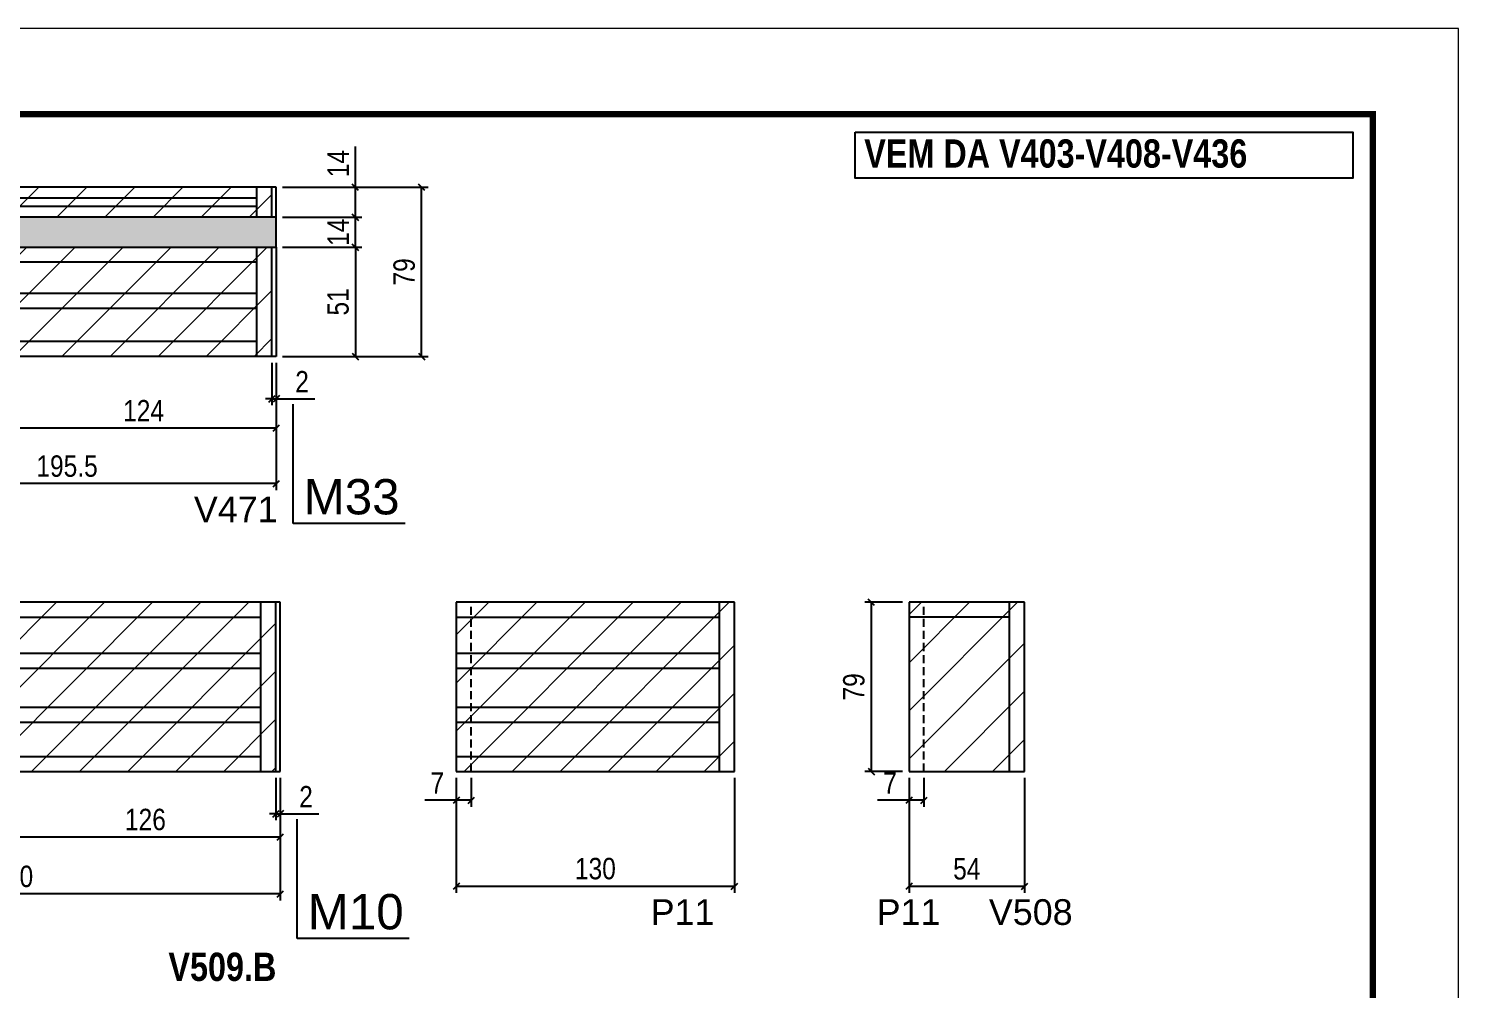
# Model space of a CAD drawing. Extents: x 3309 to 9563, y -2522 to 14608.
# Drawn here: x 5725 to 6393, y 13011 to 13459 of the extents above; entities that cross this region are included whole.
import ezdxf

# ---------------------------------------------------------------- set-up
doc = ezdxf.new("R2010")
doc.units = 0
doc.linetypes.add('DASHED', pattern=[0.75, 0.5, -0.25])
doc.linetypes.add('HIDDEN', pattern=[0.375, 0.25, -0.125])
for name, color, linetype in [('5', 5, 'Continuous'), ('COTA', 241, 'Continuous'), ('NOMENCLATURA', 7, 'Continuous'), ('Painéis', 200, 'Continuous'), ('SARR_2.2x7', 40, 'Continuous'), ('SARR_EDITAR', 141, 'Continuous')]:
    doc.layers.add(name, color=color, linetype=linetype)
for name, color, linetype, lineweight in [('Folhas', 255, 'Continuous', 9), ('Hachura', 251, 'Continuous', 9), ('SARRAFO DE PRESSAO', 251, 'DASHED', 9)]:
    doc.layers.add(name, color=color, linetype=linetype, lineweight=lineweight)
doc.styles.add('COTA TECNICA', font='techl___.ttf', dxfattribs={"height": 10})
doc.styles.get("Standard").update_dxf_attribs({"font": 'arial.ttf'})
doc.styles.add('TECNICA', font='techb___.ttf', dxfattribs={"height": 10})
doc.dimstyles.new('PAINEL', dxfattribs={"dimtxt": 10, "dimasz": 3, "dimexe": 3, "dimexo": 3, "dimgap": 3, "dimtad": 1, "dimdec": 1, "dimzin": 12, "dimdsep": 46, "dimtxsty": 'COTA TECNICA', "dimblk1": 'OBLIQUE', "dimblk2": 'OBLIQUE', "dimsah": 1, "dimcen": 0.9, "dimclrd": 4, "dimclre": 4, "dimclrt": 240, "dimadec": 1, "dimazin": 3, "dimtfac": 1, "dimtdec": 1, "dimtmove": 0, "dimatfit": 3, "dimfxl": 1, "dimtolj": 1, "dimtzin": 12, "dimarcsym": 0})

# ---------------------------------------------------------------- blocks, each defined once
blk = doc.blocks.new('9999999999')
at = {"layer": 'Folhas'}
blk.add_lwpolyline([(98138.98, 34190.21), (99623.98, 34190.21), (99623.98, 35240.21), (98138.98, 35240.21)], close=True, dxfattribs=at)
at = {"layer": 'Folhas', "color": 30, "const_width": 3}
blk.add_lwpolyline([(98213.98, 34230.21), (99583.98, 34230.21), (99583.98, 35200.21), (98213.98, 35200.21)], close=True, dxfattribs=at)
blk = doc.blocks.new('_Oblique')
at = {"color": 0, "linetype": 'ByBlock', "lineweight": -2}
blk.add_line((-0.5, -0.5), (0.5, 0.5), dxfattribs=at)
blk = doc.blocks.new('*D40')
at = {"layer": 'COTA', "color": 4, "lineweight": -2, "transparency": 16777216}
for p, q in [((5644.95, 13303.18), (5644.95, 13243.8)), ((5840.45, 13303.18), (5840.45, 13243.8)), ((5840.45, 13246.8), (5644.95, 13246.8))]:
    blk.add_line(p, q, dxfattribs=at)
at = {"layer": 'Defpoints', "color": 0, "transparency": 16777216}
for p in [(5644.95, 13306.18), (5840.45, 13306.18), (5644.95, 13246.8)]:
    blk.add_point(p, dxfattribs=at)
at = {"layer": 'COTA', "color": 4, "lineweight": -2, "transparency": 16777216, "xscale": 3, "yscale": 3, "zscale": 3, "rotation": 180}
blk.add_blockref('_Oblique', (5644.95, 13246.8), dxfattribs=at)
at = {"layer": 'COTA', "color": 4, "lineweight": -2, "transparency": 16777216, "xscale": 3, "yscale": 3, "zscale": 3}
blk.add_blockref('_Oblique', (5840.45, 13246.8), dxfattribs=at)
at = {"layer": 'COTA', "color": 240, "transparency": 16777216, "insert": (5742.7, 13254.94), "char_height": 10, "attachment_point": 5, "style": 'COTA TECNICA'}
blk.add_mtext('\\A1;195.5', dxfattribs=at)
blk = doc.blocks.new('*D41')
at = {"layer": 'COTA', "color": 4, "lineweight": -2, "transparency": 16777216}
for p, q in [((5843.45, 13357.18), (5880.46, 13357.18)), ((5877.46, 13357.18), (5877.46, 13306.18)), ((5843.45, 13306.18), (5880.46, 13306.18))]:
    blk.add_line(p, q, dxfattribs=at)
at = {"layer": 'Defpoints', "color": 0, "transparency": 16777216}
for p in [(5840.45, 13357.18, 0), (5840.45, 13306.18, 0), (5877.46, 13306.18)]:
    blk.add_point(p, dxfattribs=at)
at = {"layer": 'COTA', "color": 4, "lineweight": -2, "transparency": 16777216, "xscale": 3, "yscale": 3, "zscale": 3}
for p, rotation in [((5877.46, 13357.18), 90), ((5877.46, 13306.18), 270)]:
    blk.add_blockref('_Oblique', p, dxfattribs=dict(at, rotation=rotation))
at = {"layer": 'COTA', "color": 240, "transparency": 16777216, "insert": (5869.35, 13331.68), "char_height": 10, "attachment_point": 5, "rotation": 90, "style": 'COTA TECNICA'}
blk.add_mtext('\\A1;51', dxfattribs=at)
blk = doc.blocks.new('*D42')
at = {"layer": 'COTA', "color": 4, "lineweight": -2, "transparency": 16777216}
for p, q in [((5843.45, 13371.18), (5880.46, 13371.18)), ((5877.46, 13357.18), (5877.46, 13371.18)), ((5843.45, 13357.18), (5880.46, 13357.18))]:
    blk.add_line(p, q, dxfattribs=at)
at = {"layer": 'Defpoints', "color": 0, "transparency": 16777216}
for p in [(5840.45, 13371.18, 0), (5877.46, 13371.18), (5840.45, 13357.18, 0)]:
    blk.add_point(p, dxfattribs=at)
at = {"layer": 'COTA', "color": 4, "lineweight": -2, "transparency": 16777216, "xscale": 3, "yscale": 3, "zscale": 3}
for p, rotation in [((5877.46, 13371.18), 90), ((5877.46, 13357.18), 270)]:
    blk.add_blockref('_Oblique', p, dxfattribs=dict(at, rotation=rotation))
at = {"layer": 'COTA', "color": 240, "transparency": 16777216, "insert": (5869.38, 13364.18), "char_height": 10, "attachment_point": 5, "rotation": 90, "style": 'COTA TECNICA'}
blk.add_mtext('\\A1;14', dxfattribs=at)
blk = doc.blocks.new('*D43')
at = {"layer": 'COTA', "color": 4, "lineweight": -2, "transparency": 16777216}
for p, q in [((5843.45, 13385.18), (5911.37, 13385.18)), ((5908.37, 13306.18), (5908.37, 13385.18)), ((5843.45, 13306.18), (5911.37, 13306.18))]:
    blk.add_line(p, q, dxfattribs=at)
at = {"layer": 'Defpoints', "color": 0, "transparency": 16777216}
for p in [(5840.45, 13385.18, 0), (5908.37, 13385.18), (5840.45, 13306.18, 0)]:
    blk.add_point(p, dxfattribs=at)
at = {"layer": 'COTA', "color": 4, "lineweight": -2, "transparency": 16777216, "xscale": 3, "yscale": 3, "zscale": 3}
for p, rotation in [((5908.37, 13385.18), 90), ((5908.37, 13306.18), 270)]:
    blk.add_blockref('_Oblique', p, dxfattribs=dict(at, rotation=rotation))
at = {"layer": 'COTA', "color": 240, "transparency": 16777216, "insert": (5900.27, 13345.68), "char_height": 10, "attachment_point": 5, "rotation": 90, "style": 'COTA TECNICA'}
blk.add_mtext('\\A1;79', dxfattribs=at)
blk = doc.blocks.new('*D44')
at = {"layer": 'COTA', "color": 4, "lineweight": -2, "transparency": 16777216}
for p, q in [((5877.46, 13385.18), (5877.46, 13404.3)), ((5843.45, 13385.18), (5880.46, 13385.18)), ((5877.46, 13371.18), (5877.46, 13385.18)), ((5843.45, 13371.18), (5880.46, 13371.18))]:
    blk.add_line(p, q, dxfattribs=at)
at = {"layer": 'Defpoints', "color": 0, "transparency": 16777216}
for p in [(5840.45, 13385.18), (5877.46, 13385.18), (5840.45, 13371.18)]:
    blk.add_point(p, dxfattribs=at)
at = {"layer": 'COTA', "color": 4, "lineweight": -2, "transparency": 16777216, "xscale": 3, "yscale": 3, "zscale": 3}
for p, rotation in [((5877.46, 13385.18), 90), ((5877.46, 13371.18), 270)]:
    blk.add_blockref('_Oblique', p, dxfattribs=dict(at, rotation=rotation))
at = {"layer": 'COTA', "color": 240, "transparency": 16777216, "insert": (5869.38, 13396.24), "char_height": 10, "attachment_point": 5, "rotation": 90, "style": 'COTA TECNICA'}
blk.add_mtext('\\A1;14', dxfattribs=at)
blk = doc.blocks.new('*D45')
at = {"layer": 'COTA', "color": 4, "lineweight": -2, "transparency": 16777216}
for p, q in [((5716.45, 13303.18), (5716.45, 13269.79)), ((5840.45, 13303.18), (5840.45, 13269.79)), ((5840.45, 13272.79), (5716.45, 13272.79))]:
    blk.add_line(p, q, dxfattribs=at)
at = {"layer": 'Defpoints', "color": 0, "transparency": 16777216}
for p in [(5716.45, 13306.18), (5840.45, 13306.18), (5716.45, 13272.79)]:
    blk.add_point(p, dxfattribs=at)
at = {"layer": 'COTA', "color": 4, "lineweight": -2, "transparency": 16777216, "xscale": 3, "yscale": 3, "zscale": 3, "rotation": 180}
blk.add_blockref('_Oblique', (5716.45, 13272.79), dxfattribs=at)
at = {"layer": 'COTA', "color": 4, "lineweight": -2, "transparency": 16777216, "xscale": 3, "yscale": 3, "zscale": 3}
blk.add_blockref('_Oblique', (5840.45, 13272.79), dxfattribs=at)
at = {"layer": 'COTA', "color": 240, "transparency": 16777216, "insert": (5778.45, 13280.86), "char_height": 10, "attachment_point": 5, "style": 'COTA TECNICA'}
blk.add_mtext('\\A1;124', dxfattribs=at)
blk = doc.blocks.new('*D47')
at = {"layer": 'COTA', "color": 4, "lineweight": -2, "transparency": 16777216}
for p, q in [((5838.45, 13303.18), (5838.45, 13283.4)), ((5840.45, 13303.18), (5840.45, 13283.4)), ((5838.45, 13286.4), (5835.45, 13286.4)), ((5838.45, 13286.4), (5840.45, 13286.4)), ((5840.45, 13286.4), (5858.56, 13286.4))]:
    blk.add_line(p, q, dxfattribs=at)
at = {"layer": 'Defpoints', "color": 0, "transparency": 16777216}
for p in [(5838.45, 13306.18), (5840.45, 13306.18), (5840.45, 13286.4)]:
    blk.add_point(p, dxfattribs=at)
at = {"layer": 'COTA', "color": 4, "lineweight": -2, "transparency": 16777216, "xscale": 3, "yscale": 3, "zscale": 3}
blk.add_blockref('_Oblique', (5838.45, 13286.4), dxfattribs=at)
at = {"layer": 'COTA', "color": 4, "lineweight": -2, "transparency": 16777216, "xscale": 3, "yscale": 3, "zscale": 3, "rotation": 180}
blk.add_blockref('_Oblique', (5840.45, 13286.4), dxfattribs=at)
at = {"layer": 'COTA', "color": 240, "transparency": 16777216, "insert": (5852.51, 13294.4), "char_height": 10, "attachment_point": 5, "style": 'COTA TECNICA'}
blk.add_mtext('\\A1;2', dxfattribs=at)
blk = doc.blocks.new('*D57')
at = {"layer": 'COTA', "color": 4, "lineweight": -2, "transparency": 16777216}
for p, q in [((5592.31, 13109.4), (5592.31, 13052.23)), ((5842.31, 13109.4), (5842.31, 13052.23)), ((5842.31, 13055.23), (5592.31, 13055.23))]:
    blk.add_line(p, q, dxfattribs=at)
at = {"layer": 'Defpoints', "color": 0, "transparency": 16777216}
for p in [(5592.31, 13112.4), (5842.31, 13112.4), (5592.31, 13055.23)]:
    blk.add_point(p, dxfattribs=at)
at = {"layer": 'COTA', "color": 4, "lineweight": -2, "transparency": 16777216, "xscale": 3, "yscale": 3, "zscale": 3, "rotation": 180}
blk.add_blockref('_Oblique', (5592.31, 13055.23), dxfattribs=at)
at = {"layer": 'COTA', "color": 4, "lineweight": -2, "transparency": 16777216, "xscale": 3, "yscale": 3, "zscale": 3}
blk.add_blockref('_Oblique', (5842.31, 13055.23), dxfattribs=at)
at = {"layer": 'COTA', "color": 240, "transparency": 16777216, "insert": (5717.31, 13063.34), "char_height": 10, "attachment_point": 5, "style": 'COTA TECNICA'}
blk.add_mtext('\\A1;250', dxfattribs=at)
blk = doc.blocks.new('*D58')
at = {"layer": 'COTA', "color": 4, "lineweight": -2, "transparency": 16777216}
for p, q in [((5716.31, 13109.4), (5716.31, 13078.82)), ((5842.31, 13109.4), (5842.31, 13078.82)), ((5716.31, 13081.82), (5842.31, 13081.82))]:
    blk.add_line(p, q, dxfattribs=at)
at = {"layer": 'Defpoints', "color": 0, "transparency": 16777216}
for p in [(5716.31, 13112.4), (5842.31, 13112.4), (5842.31, 13081.82)]:
    blk.add_point(p, dxfattribs=at)
at = {"layer": 'COTA', "color": 4, "lineweight": -2, "transparency": 16777216, "xscale": 3, "yscale": 3, "zscale": 3, "rotation": 180}
blk.add_blockref('_Oblique', (5716.31, 13081.82), dxfattribs=at)
at = {"layer": 'COTA', "color": 4, "lineweight": -2, "transparency": 16777216, "xscale": 3, "yscale": 3, "zscale": 3}
blk.add_blockref('_Oblique', (5842.31, 13081.82), dxfattribs=at)
at = {"layer": 'COTA', "color": 240, "transparency": 16777216, "insert": (5779.31, 13089.92), "char_height": 10, "attachment_point": 5, "style": 'COTA TECNICA'}
blk.add_mtext('\\A1;126', dxfattribs=at)
blk = doc.blocks.new('*D38')
at = {"layer": 'COTA', "color": 4, "lineweight": -2, "transparency": 16777216}
for p, q in [((5840.31, 13109.4), (5840.31, 13089.61)), ((5842.31, 13109.4), (5842.31, 13089.61)), ((5840.31, 13092.61), (5837.31, 13092.61)), ((5840.31, 13092.61), (5842.31, 13092.61)), ((5842.31, 13092.61), (5860.42, 13092.61))]:
    blk.add_line(p, q, dxfattribs=at)
at = {"layer": 'Defpoints', "color": 0, "transparency": 16777216}
for p in [(5840.31, 13112.4), (5842.31, 13112.4), (5842.31, 13092.61)]:
    blk.add_point(p, dxfattribs=at)
at = {"layer": 'COTA', "color": 4, "lineweight": -2, "transparency": 16777216, "xscale": 3, "yscale": 3, "zscale": 3}
blk.add_blockref('_Oblique', (5840.31, 13092.61), dxfattribs=at)
at = {"layer": 'COTA', "color": 4, "lineweight": -2, "transparency": 16777216, "xscale": 3, "yscale": 3, "zscale": 3, "rotation": 180}
blk.add_blockref('_Oblique', (5842.31, 13092.61), dxfattribs=at)
at = {"layer": 'COTA', "color": 240, "transparency": 16777216, "insert": (5854.36, 13100.61), "char_height": 10, "attachment_point": 5, "style": 'COTA TECNICA'}
blk.add_mtext('\\A1;2', dxfattribs=at)
blk = doc.blocks.new('*D59')
at = {"layer": 'COTA', "color": 4, "lineweight": -2, "transparency": 16777216}
for p, q in [((5924.58, 13109.4), (5924.58, 13055.77)), ((6054.58, 13109.4), (6054.58, 13055.77)), ((6054.58, 13058.77), (5924.58, 13058.77))]:
    blk.add_line(p, q, dxfattribs=at)
at = {"layer": 'Defpoints', "color": 0, "transparency": 16777216}
for p in [(5924.58, 13112.4), (6054.58, 13112.4), (5924.58, 13058.77)]:
    blk.add_point(p, dxfattribs=at)
at = {"layer": 'COTA', "color": 4, "lineweight": -2, "transparency": 16777216, "xscale": 3, "yscale": 3, "zscale": 3, "rotation": 180}
blk.add_blockref('_Oblique', (5924.58, 13058.77), dxfattribs=at)
at = {"layer": 'COTA', "color": 4, "lineweight": -2, "transparency": 16777216, "xscale": 3, "yscale": 3, "zscale": 3}
blk.add_blockref('_Oblique', (6054.58, 13058.77), dxfattribs=at)
at = {"layer": 'COTA', "color": 240, "transparency": 16777216, "insert": (5989.58, 13066.99), "char_height": 10, "attachment_point": 5, "style": 'COTA TECNICA'}
blk.add_mtext('\\A1;130', dxfattribs=at)
blk = doc.blocks.new('*D39')
at = {"layer": 'COTA', "color": 4, "lineweight": -2, "transparency": 16777216}
for p, q in [((5924.58, 13109.4), (5924.58, 13095.97)), ((5931.58, 13109.4), (5931.58, 13095.97)), ((5924.58, 13098.97), (5909.85, 13098.97)), ((5931.58, 13098.97), (5924.58, 13098.97))]:
    blk.add_line(p, q, dxfattribs=at)
at = {"layer": 'Defpoints', "color": 0, "transparency": 16777216}
for p in [(5924.58, 13112.4), (5931.58, 13112.4), (5924.58, 13098.97)]:
    blk.add_point(p, dxfattribs=at)
at = {"layer": 'COTA', "color": 4, "lineweight": -2, "transparency": 16777216, "xscale": 3, "yscale": 3, "zscale": 3, "rotation": 180}
blk.add_blockref('_Oblique', (5924.58, 13098.97), dxfattribs=at)
at = {"layer": 'COTA', "color": 4, "lineweight": -2, "transparency": 16777216, "xscale": 3, "yscale": 3, "zscale": 3}
blk.add_blockref('_Oblique', (5931.58, 13098.97), dxfattribs=at)
at = {"layer": 'COTA', "color": 240, "transparency": 16777216, "insert": (5915.71, 13107.05), "char_height": 10, "attachment_point": 5, "style": 'COTA TECNICA'}
blk.add_mtext('\\A1;7', dxfattribs=at)
blk = doc.blocks.new('*D60')
at = {"layer": 'COTA', "color": 4, "lineweight": -2, "transparency": 16777216}
for p, q in [((6136.14, 13109.4), (6136.14, 13055.77)), ((6190.14, 13109.4), (6190.14, 13055.77)), ((6190.14, 13058.77), (6136.14, 13058.77))]:
    blk.add_line(p, q, dxfattribs=at)
at = {"layer": 'Defpoints', "color": 0, "transparency": 16777216}
for p in [(6136.14, 13112.4), (6190.14, 13112.4), (6136.14, 13058.77)]:
    blk.add_point(p, dxfattribs=at)
at = {"layer": 'COTA', "color": 4, "lineweight": -2, "transparency": 16777216, "xscale": 3, "yscale": 3, "zscale": 3, "rotation": 180}
blk.add_blockref('_Oblique', (6136.14, 13058.77), dxfattribs=at)
at = {"layer": 'COTA', "color": 4, "lineweight": -2, "transparency": 16777216, "xscale": 3, "yscale": 3, "zscale": 3}
blk.add_blockref('_Oblique', (6190.14, 13058.77), dxfattribs=at)
at = {"layer": 'COTA', "color": 240, "transparency": 16777216, "insert": (6163.14, 13066.88), "char_height": 10, "attachment_point": 5, "style": 'COTA TECNICA'}
blk.add_mtext('\\A1;54', dxfattribs=at)
blk = doc.blocks.new('*D61')
at = {"layer": 'COTA', "color": 4, "lineweight": -2, "transparency": 16777216}
for p, q in [((6133.14, 13191.4), (6115.51, 13191.4)), ((6118.51, 13191.4), (6118.51, 13112.4)), ((6133.14, 13112.4), (6115.51, 13112.4))]:
    blk.add_line(p, q, dxfattribs=at)
at = {"layer": 'Defpoints', "color": 0, "transparency": 16777216}
for p in [(6136.14, 13191.4), (6118.51, 13112.4), (6136.14, 13112.4)]:
    blk.add_point(p, dxfattribs=at)
at = {"layer": 'COTA', "color": 4, "lineweight": -2, "transparency": 16777216, "xscale": 3, "yscale": 3, "zscale": 3}
for p, rotation in [((6118.51, 13191.4), 90), ((6118.51, 13112.4), 270)]:
    blk.add_blockref('_Oblique', p, dxfattribs=dict(at, rotation=rotation))
at = {"layer": 'COTA', "color": 240, "transparency": 16777216, "insert": (6110.4, 13151.9), "char_height": 10, "attachment_point": 5, "rotation": 90, "style": 'COTA TECNICA'}
blk.add_mtext('\\A1;79', dxfattribs=at)
blk = doc.blocks.new('*D62')
at = {"layer": 'COTA', "color": 4, "lineweight": -2, "transparency": 16777216}
for p, q in [((6136.14, 13109.4), (6136.14, 13095.97)), ((6143.14, 13109.4), (6143.14, 13095.97)), ((6136.14, 13098.97), (6121.41, 13098.97)), ((6143.14, 13098.97), (6136.14, 13098.97))]:
    blk.add_line(p, q, dxfattribs=at)
at = {"layer": 'Defpoints', "color": 0, "transparency": 16777216}
for p in [(6136.14, 13112.4), (6143.14, 13112.4), (6136.14, 13098.97)]:
    blk.add_point(p, dxfattribs=at)
at = {"layer": 'COTA', "color": 4, "lineweight": -2, "transparency": 16777216, "xscale": 3, "yscale": 3, "zscale": 3, "rotation": 180}
blk.add_blockref('_Oblique', (6136.14, 13098.97), dxfattribs=at)
at = {"layer": 'COTA', "color": 4, "lineweight": -2, "transparency": 16777216, "xscale": 3, "yscale": 3, "zscale": 3}
blk.add_blockref('_Oblique', (6143.14, 13098.97), dxfattribs=at)
at = {"layer": 'COTA', "color": 240, "transparency": 16777216, "insert": (6127.28, 13107.05), "char_height": 10, "attachment_point": 5, "style": 'COTA TECNICA'}
blk.add_mtext('\\A1;7', dxfattribs=at)

msp = doc.modelspace()

# ---------------------------------------------------------------- hatches: boundary and pattern name
at = {"layer": 'COTA'}
h = msp.add_hatch(dxfattribs=at)
h.set_pattern_fill('AR-CONC', color=256, scale=0.03)
h.set_pattern_definition([(50, (-13.668, 21.4303), (5.4655401, -0.4781726), [0.5715, -6.2865]), (355, (-13.668, 21.4303), (-1.0573026, 5.7317054), [0.4572, -5.0292175]), (100.451445, (-13.2125, 21.3904), (4.4082374, 5.2535326), [0.4857003, -5.3427073]), (46.1842, (-13.668, 22.954), (8.1323712, -1.2612698), [0.85725, -9.42975]), (96.63556, (-12.99, 22.849), (7.122124, 7.4227837), [0.7285507, -8.0140682]), (351.18415, (-13.668, 22.954), (7.122124, 7.4227837), [0.685799, -7.543792]), (21, (-12.906, 22.5733), (4.5484317, -3.067956), [0.5715, -6.2865]), (326, (-12.906, 22.5733), (1.8540609, 5.525639), [0.4572, -5.0292]), (71.451445, (-12.527, 22.3176), (6.4024926, 2.457683), [0.4857003, -5.3426981]), (37.5, (-13.668, 21.4303), (0.0926581, 2.53665117), [0, -4.96824, 0, -5.1054, 0, -5.04825]), (7.5, (-13.668, 21.4303), (2.0045899, 3.00541724), [0, -2.91084, 0, -4.85394, 0, -1.92405]), (327.5, (-15.3673, 21.4303), (4.06771786, -0.17186232), [0, -1.905, 0, -5.9436, 0, -7.8867]), (317.5, (-16.1293, 21.4303), (4.4438754, 0.7627947), [0, -2.4765, 0, -3.94716, 0, -5.6007])])
h.paths.add_polyline_path([(5644.95, 13371.18), (5644.95, 13385.18), (5614.95, 13385.18), (5614.95, 13371.18), (5384.95, 13371.18), (5384.95, 13355.18), (5614.95, 13355.18), (5614.95, 13306.18), (5644.95, 13306.18), (5644.95, 13357.18), (5840.45, 13357.18), (5840.45, 13371.18)])
at = {"layer": 'Hachura', "linetype": 'ByBlock'}
h = msp.add_hatch(dxfattribs=at)
h.set_pattern_fill('ANSI31', color=256, scale=5)
h.paths.add_polyline_path([(5614.95, 13385.18), (5492.95, 13385.18), (5492.95, 13371.18), (5614.95, 13371.18)])
h.paths.add_polyline_path([(5614.95, 13355.18), (5492.95, 13355.18), (5492.95, 13306.18), (5614.95, 13306.18)])
h.paths.add_polyline_path([(5838.45, 13357.18), (5716.45, 13357.18), (5716.45, 13306.18), (5838.45, 13306.18)])
h.paths.add_polyline_path([(5838.45, 13385.18), (5716.45, 13385.18), (5716.45, 13371.18), (5838.45, 13371.18)])
h = msp.add_hatch(dxfattribs=at)
h.set_pattern_fill('ANSI31', color=256, scale=5)
h.paths.add_polyline_path([(5526.45, 13191.4), (5384.95, 13191.4), (5384.95, 13112.4), (5526.45, 13112.4)])
h.paths.add_polyline_path([(5716.31, 13191.4), (5594.31, 13191.4), (5594.31, 13112.4), (5716.31, 13112.4)])
h.paths.add_polyline_path([(5840.31, 13191.4), (5716.31, 13191.4), (5716.31, 13112.4), (5840.31, 13112.4)])
h.paths.add_polyline_path([(6054.58, 13191.4), (5924.58, 13191.4), (5924.58, 13112.4), (6054.58, 13112.4)])
h.paths.add_polyline_path([(6190.14, 13191.4), (6136.14, 13191.4), (6136.14, 13112.4), (6190.14, 13112.4)])

# ---------------------------------------------------------------- linework, layer by layer
at = {"layer": 'COTA'}
msp.add_line((5840.45, 13357.18), (5840.45, 13371.18), dxfattribs=at)
at = {"layer": 'NOMENCLATURA', "linetype": 'Continuous'}
for p, q in [((5848.36, 13228.25), (5848.36, 13283.89)), ((5900.77, 13228.25), (5848.36, 13228.25)), ((5850.22, 13034.47), (5850.22, 13090.1)), ((5902.63, 13034.47), (5850.22, 13034.47))]:
    msp.add_line(p, q, dxfattribs=at)
at = {"layer": 'NOMENCLATURA'}
msp.add_lwpolyline([(6111.03, 13410.96), (6343.54, 13410.96), (6343.54, 13389.4), (6111.03, 13389.4)], close=True, dxfattribs=at)
at = {"layer": 'Painéis', "linetype": 'ByBlock'}
for p, q in [((5840.45, 13385.18), (5644.95, 13385.18)), ((5838.45, 13371.18), (5838.45, 13385.18)), ((5840.45, 13371.18), (5840.45, 13385.18)), ((5840.45, 13371.18), (5644.95, 13371.18)), ((5644.95, 13357.18), (5840.45, 13357.18)), ((5838.45, 13306.18), (5838.45, 13357.18)), ((5840.45, 13357.18), (5840.45, 13306.18)), ((5840.45, 13306.18), (5644.95, 13306.18)), ((5842.31, 13191.4), (5592.31, 13191.4)), ((5840.31, 13112.4), (5840.31, 13191.4)), ((5842.31, 13112.4), (5842.31, 13191.4)), ((6054.58, 13191.4), (5924.58, 13191.4)), ((5924.58, 13191.4), (5924.58, 13112.4)), ((6054.58, 13112.4), (6054.58, 13191.4)), ((6190.14, 13191.4), (6136.14, 13191.4)), ((6136.14, 13191.4), (6136.14, 13112.4)), ((6190.14, 13112.4), (6190.14, 13191.4)), ((5592.31, 13112.4), (5842.31, 13112.4)), ((5924.58, 13112.4), (6054.58, 13112.4)), ((6136.14, 13112.4), (6190.14, 13112.4))]:
    msp.add_line(p, q, dxfattribs=at)
at = {"layer": 'SARR_2.2x7', "linetype": 'Continuous'}
for p, q in [((5831.45, 13371.18), (5831.45, 13385.18)), ((5831.45, 13306.18), (5831.45, 13357.18)), ((5831.45, 13350.18), (5716.45, 13350.18)), ((5831.45, 13335.62), (5716.45, 13335.62)), ((5831.45, 13328.62), (5716.45, 13328.62)), ((5831.45, 13313.18), (5716.45, 13313.18)), ((5833.31, 13112.4), (5833.31, 13191.4)), ((6047.58, 13112.4), (6047.58, 13191.4)), ((6183.14, 13112.4), (6183.14, 13191.4)), ((5601.31, 13184.4), (5833.31, 13184.4)), ((5924.58, 13184.4), (6047.58, 13184.4)), ((6183.14, 13184.4), (6136.14, 13184.4)), ((5601.31, 13167.65), (5833.31, 13167.65)), ((5924.58, 13167.65), (6047.58, 13167.65)), ((5601.31, 13160.65), (5833.31, 13160.65)), ((5924.58, 13160.65), (6047.58, 13160.65)), ((5601.31, 13142.39), (5833.31, 13142.39)), ((5924.58, 13142.39), (6047.58, 13142.39)), ((5601.31, 13135.39), (5833.31, 13135.39)), ((5924.58, 13135.39), (6047.58, 13135.39)), ((5601.31, 13119.4), (5833.31, 13119.4)), ((5924.58, 13119.4), (6047.58, 13119.4))]:
    msp.add_line(p, q, dxfattribs=at)
at = {"layer": 'SARR_2.2x7', "linetype": 'HIDDEN', "ltscale": 15}
for p, q in [((5931.58, 13112.4), (5931.58, 13191.4)), ((6143.14, 13112.4), (6143.14, 13191.4))]:
    msp.add_line(p, q, dxfattribs=at)
at = {"layer": 'SARR_EDITAR', "linetype": 'Continuous'}
for p, q in [((5831.45, 13380.18), (5716.45, 13380.18)), ((5831.45, 13376.18), (5716.45, 13376.18))]:
    msp.add_line(p, q, dxfattribs=at)

# ---------------------------------------------------------------- block references
at = {"layer": 'SARRAFO DE PRESSAO', "color": 6, "linetype": 'ByBlock'}
msp.add_blockref('9999999999', (-93231.11, -21780.92), dxfattribs=at)

# ---------------------------------------------------------------- texts
at = {"layer": '5', "linetype": 'Continuous'}
for s, rotation, p in [('V471', 0.00004, (5801.96, 13228.79)), ('P11', 359.99996, (6015.41, 13040.76)), ('P11', 0.00004, (6121.01, 13040.76)), ('V508', 0.00004, (6173.45, 13040.76))]:
    msp.add_text(s, height=12, rotation=rotation, dxfattribs=at).set_placement(p)
at = {"layer": 'NOMENCLATURA', "style": 'TECNICA'}
for s, p in [('VEM DA V403-V408-V436', (6115.22, 13394.37)), ('V509.B', (5790.07, 13014.59))]:
    msp.add_text(s, height=13.2, dxfattribs=at).set_placement(p)
at = {"layer": 'NOMENCLATURA', "linetype": 'Continuous'}
for s, p in [('M33', (5853.26, 13232.45)), ('M10', (5855.17, 13038.67))]:
    msp.add_text(s, height=16.5, dxfattribs=at).set_placement(p)

# ---------------------------------------------------------------- dimensions: what is measured, and where the dimension line sits
at = {"layer": 'COTA'}
for base, p1, p2, angle, picture, middle in [((5877.46, 13385.18), (5840.45, 13371.18), (5840.45, 13385.18), 90, '*D44', (5869.38, 13396.24)), ((5908.37, 13385.18, 0), (5840.45, 13306.18), (5840.45, 13385.18), 90, '*D43', (5900.27, 13345.68, 0)), ((5877.46, 13306.18, 0), (5840.45, 13357.18), (5840.45, 13306.18), 90, '*D41', (5869.35, 13331.68, 0)), ((5644.95, 13246.8), (5840.45, 13306.18), (5644.95, 13306.18), 0, '*D40', (5742.7, 13254.94)), ((5716.45, 13272.79), (5840.45, 13306.18), (5716.45, 13306.18), 180, '*D45', (5778.45, 13280.86)), ((5840.45, 13286.4), (5838.45, 13306.18), (5840.45, 13306.18), 180, '*D47', (5852.51, 13294.4)), ((6118.51, 13112.4), (6136.14, 13191.4), (6136.14, 13112.4), 90, '*D61', (6110.4, 13151.9)), ((5592.31, 13055.23), (5842.31, 13112.4), (5592.31, 13112.4), 180, '*D57', (5717.31, 13063.34)), ((5842.31, 13092.61), (5840.31, 13112.4), (5842.31, 13112.4), 180, '*D38', (5854.36, 13100.61)), ((5924.58, 13098.97), (5931.58, 13112.4), (5924.58, 13112.4), 180, '*D39', (5915.71, 13107.05)), ((5924.58, 13058.77), (6054.58, 13112.4), (5924.58, 13112.4), 180, '*D59', (5989.58, 13066.99)), ((6136.14, 13098.97), (6143.14, 13112.4), (6136.14, 13112.4), 180, '*D62', (6127.28, 13107.05)), ((6136.14, 13058.77), (6190.14, 13112.4), (6136.14, 13112.4), 180, '*D60', (6163.14, 13066.88))]:
    dim = msp.add_linear_dim(base=base, p1=p1, p2=p2, angle=angle, dimstyle='PAINEL', dxfattribs=at)
    dim.commit()
    dim.dimension.update_dxf_attribs({"geometry": picture, "text_midpoint": middle})
dim = msp.add_linear_dim(base=(5877.46, 13371.18, 0), p1=(5840.45, 13357.18), p2=(5840.45, 13371.18), angle=90, dimstyle='PAINEL', dxfattribs=at)
dim.commit()
dim.dimension.update_dxf_attribs({"geometry": '*D42', "text_midpoint": (5877.46, 13364.18, 0), "dimtype": 160})
dim = msp.add_linear_dim(base=(5842.31, 13081.82), p1=(5716.31, 13112.4), p2=(5842.31, 13112.4), dimstyle='PAINEL', dxfattribs=at)
dim.commit()
dim.dimension.update_dxf_attribs({"geometry": '*D58', "text_midpoint": (5779.31, 13089.92)})

doc.saveas('drawing.dxf')
